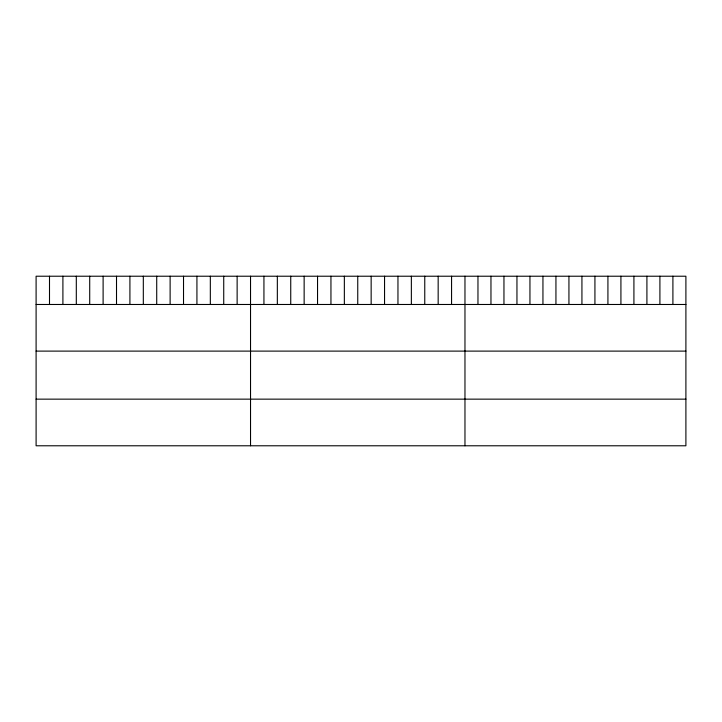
<?xml version="1.0" encoding="UTF-8"?>
<svg xmlns="http://www.w3.org/2000/svg" width="722" height="722" viewBox="0 0 722 722"><rect width="100%" height="100%" fill="white"/><g stroke="black" fill="none" stroke-linecap="round" stroke-linejoin="round"><path stroke-width="1.08" d="M685.9 304.476L685.9 445.781L36.1 445.781L36.1 276.219L685.9 276.219L685.9 304.476L36.1 304.476M36.1 351.109L685.9 351.109M36.1 399.149L685.9 399.149M672.904 276.219L672.904 304.476M659.908 276.219L659.908 304.476M646.912 276.219L646.912 304.476M633.916 276.219L633.916 304.476M620.92 276.219L620.92 304.476M607.924 276.219L607.924 304.476M594.928 276.219L594.928 304.476M581.932 276.219L581.932 304.476M568.936 276.219L568.936 304.476M555.94 276.219L555.94 304.476M542.944 276.219L542.944 304.476M529.948 276.219L529.948 304.476M516.952 276.219L516.952 304.476M503.956 276.219L503.956 304.476M490.96 276.219L490.96 304.476M477.964 276.219L477.964 304.476M464.968 276.219L464.968 445.781M451.566 276.219L451.566 304.476M438.164 276.219L438.164 304.476M424.762 276.219L424.762 304.476M411.359 276.219L411.359 304.476M397.957 276.219L397.957 304.476M384.555 276.219L384.555 304.476M371.153 276.219L371.153 304.476M357.751 276.219L357.751 304.476M344.349 276.219L344.349 304.476M330.947 276.219L330.947 304.476M317.545 276.219L317.545 304.476M304.142 276.219L304.142 304.476M290.74 276.219L290.74 304.476M277.338 276.219L277.338 304.476M263.936 276.219L263.936 304.476M250.534 276.219L250.534 445.781M237.132 276.219L237.132 304.476M223.73 276.219L223.73 304.476M210.328 276.219L210.328 304.476M196.925 276.219L196.925 304.476M183.523 276.219L183.523 304.476M170.121 276.219L170.121 304.476M156.719 276.219L156.719 304.476M143.317 276.219L143.317 304.476M129.915 276.219L129.915 304.476M116.513 276.219L116.513 304.476M103.111 276.219L103.111 304.476M89.709 276.219L89.709 304.476M76.306 276.219L76.306 304.476M62.904 276.219L62.904 304.476M49.502 276.219L49.502 304.476"/></g></svg>
